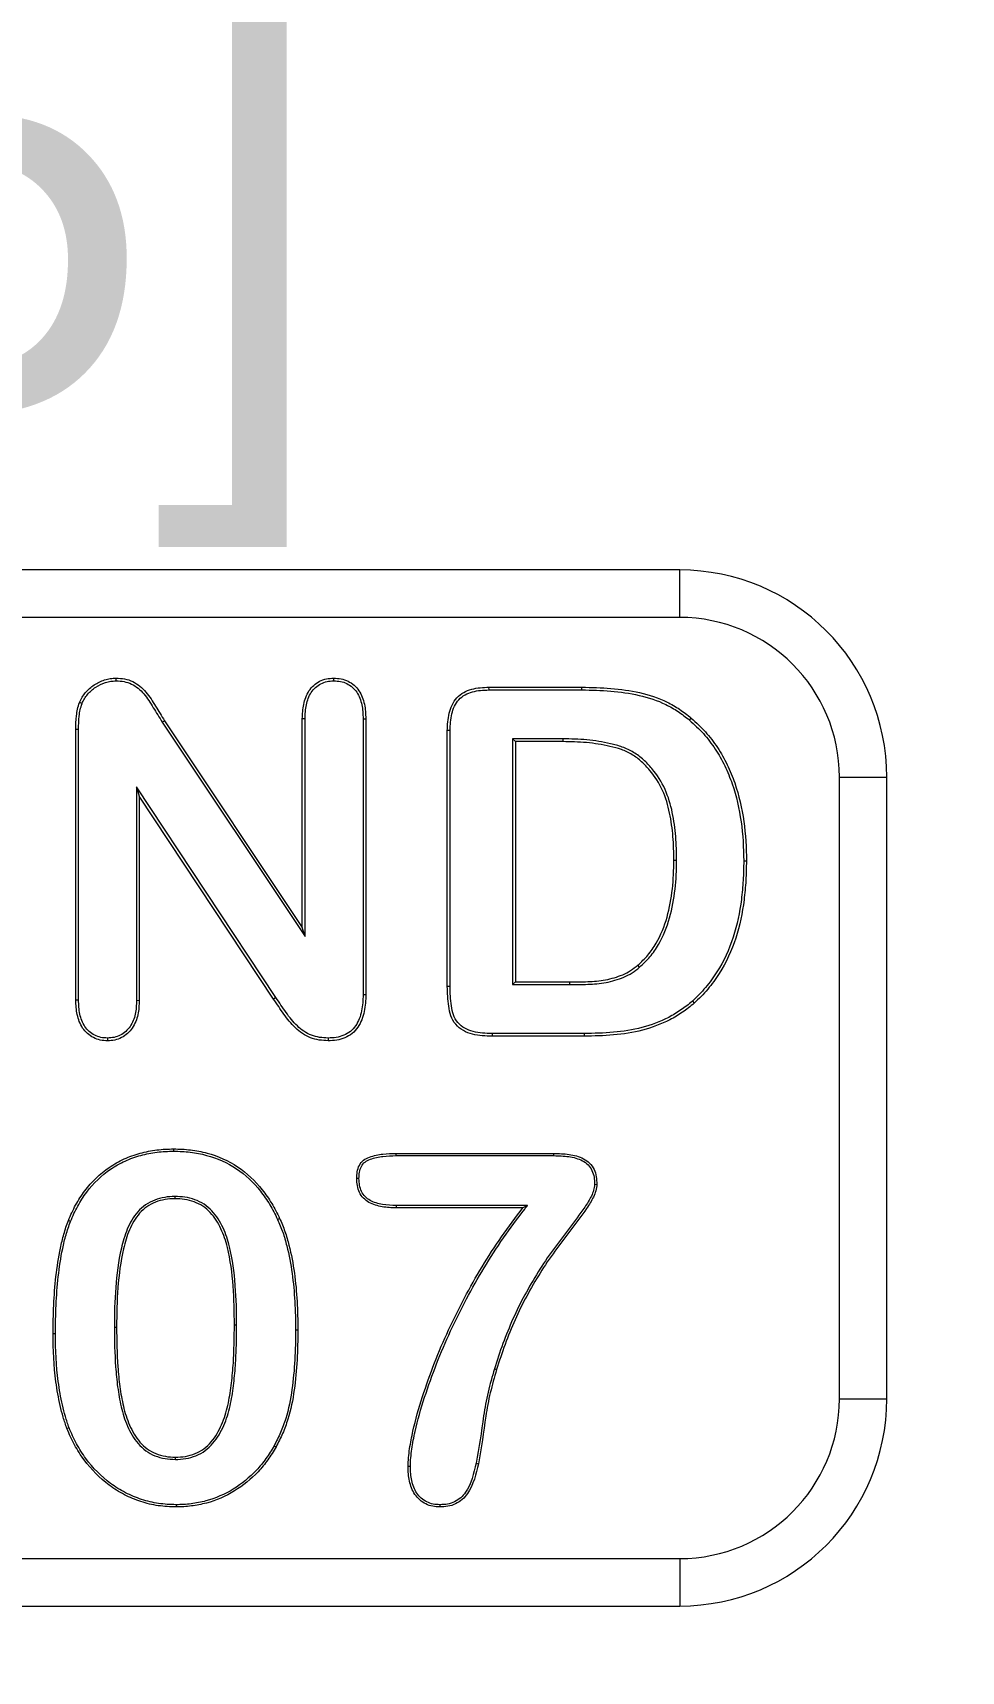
# Model space of a CAD drawing. Header units: millimetres. Extents: x 13 to 608, y 13 to 467.
# Drawn here: x 119.45 to 128.41, y 101.41 to 117.23 of the extents above; entities that cross this region are included whole.
import ezdxf

# ---------------------------------------------------------------- set-up
doc = ezdxf.new("R2010")
doc.units = ezdxf.units.MM
doc.header["$LTSCALE"] = 2.222222
for name, color, linetype, lineweight in [('Dimension (ANSI)', 7, 'Continuous', 9), ('Visible (ANSI)', 7, 'Continuous', 9), ('Visible Narrow (ANSI)', 7, 'Continuous', 9)]:
    doc.layers.add(name, color=color, linetype=linetype, lineweight=lineweight)
doc.styles.add('Note Text (ANSI)', font='arial.ttf')
doc.dimstyles.new('Default - mm (ANSI)', dxfattribs={"dimscale": 2.222222, "dimtxt": 2, "dimasz": 2, "dimexe": 3.175, "dimexo": 1, "dimgap": 0.8, "dimtad": 0, "dimtih": 1, "dimtoh": 1, "dimrnd": 1e-08, "dimzin": 4, "dimdsep": 46, "dimtxsty": 'Note Text (ANSI)', "dimblk": 'Filled-1', "dimcen": 0.09, "dimdle": 10, "dimclrd": 256, "dimclre": 256, "dimclrt": 256, "dimadec": 1, "dimazin": 0, "dimtfac": 1.524, "dimtofl": 0, "dimtmove": 0, "dimatfit": 3, "dimfxl": 1, "dimtolj": 1, "dimtzin": 0, "dimlwd": -1, "dimlwe": -1, "dimarcsym": 0})

# ---------------------------------------------------------------- blocks, each defined once
blk = doc.blocks.new('Filled-1')
at = {"color": 0}
for p, q in [((0, 0), (-1, 0.15)), ((-1, 0.15), (-1, -0.15)), ((-1, 0), (0, 0)), ((-1, -0.15), (0, 0))]:
    blk.add_line(p, q, dxfattribs=at)
at = {"color": 0, "flags": 128}
blk.add_lwpolyline([(-1, -0.15), (0, 0), (-1, 0.15), (-1, -0.15)], dxfattribs=at)
at = {"color": 0}
blk.add_solid([(-1, -0.15), (0, 0), (-1, 0.15), (-1, -0.15)], dxfattribs=at)
blk = doc.blocks.new('*D34')
at = {"layer": 'Defpoints', "color": 0, "transparency": 16777216}
for p in [(170.194, 133.044), (57.194, 81.044), (139.951, 81.044)]:
    blk.add_point(p, dxfattribs=at)
at = {"layer": 'Dimension (ANSI)', "transparency": 16777216}
for p, q in [((167.972, 133.044), (132.896, 133.044)), ((139.951, 128.599), (139.951, 114.1)), ((139.951, 85.488), (139.951, 96.754)), ((59.416, 81.044), (147.007, 81.044))]:
    blk.add_line(p, q, dxfattribs=at)
at = {"layer": 'Dimension (ANSI)', "transparency": 16777216, "xscale": 4.444444444444445, "yscale": 4.444444444444445, "zscale": 4.444444444444445}
for p, rotation in [((139.951, 133.044), 90), ((139.951, 81.044), 270)]:
    blk.add_blockref('Filled-1', p, dxfattribs=dict(at, rotation=rotation))
at = {"layer": 'Dimension (ANSI)', "transparency": 16777216, "char_height": 4.4444, "attachment_point": 5, "style": 'Note Text (ANSI)'}
for s, insert in [('\\A1; 52.00', (139.951, 109.474)), ('\\A1;[2.05]', (139.951, 100.801))]:
    blk.add_mtext(s, dxfattribs=dict(at, insert=insert))
blk = doc.blocks.new('*D35')
at = {"layer": 'Defpoints', "color": 0, "transparency": 16777216}
for p in [(170.194, 133.044), (170.194, 119.774), (57.194, 81.044)]:
    blk.add_point(p, dxfattribs=at)
at = {"layer": 'Dimension (ANSI)', "transparency": 16777216}
for p, q in [((170.194, 130.821), (170.194, 112.718)), ((57.194, 83.266), (57.194, 126.829)), ((61.639, 119.774), (102.587, 119.774)), ((165.75, 119.774), (126.561, 119.774))]:
    blk.add_line(p, q, dxfattribs=at)
at = {"layer": 'Dimension (ANSI)', "transparency": 16777216, "xscale": 4.444444444444445, "yscale": 4.444444444444445, "zscale": 4.444444444444445, "rotation": 180}
blk.add_blockref('Filled-1', (57.194, 119.774), dxfattribs=at)
at = {"layer": 'Dimension (ANSI)', "transparency": 16777216, "xscale": 4.444444444444445, "yscale": 4.444444444444445, "zscale": 4.444444444444445}
blk.add_blockref('Filled-1', (170.194, 119.774), dxfattribs=at)
at = {"layer": 'Dimension (ANSI)', "transparency": 16777216, "attachment_point": 5, "style": 'Note Text (ANSI)'}
for s, insert, char_height in [('\\A1; 113.00', (114.574, 123.822), 4.44444), ('\\A1;[4.45]', (114.574, 115.157), 4.4444)]:
    blk.add_mtext(s, dxfattribs=dict(at, insert=insert, char_height=char_height))

msp = doc.modelspace()

# ---------------------------------------------------------------- linework, layer by layer
at = {"layer": 'Visible (ANSI)'}
for p, q in [((125.694, 112.044), (101.694, 112.044)), ((120.252, 110.974), (120.252, 111)), ((122.353, 110.974), (122.353, 111)), ((123.852, 110.912), (124.75, 110.912)), ((123.853, 110.886), (123.852, 110.912)), ((123.853, 110.886), (124.75, 110.886)), ((119.923, 110.755), (119.898, 110.765)), ((120.698, 110.575), (120.72, 110.589)), ((120.698, 110.575), (122.077, 108.507)), ((120.72, 110.589), (122.05, 108.594)), ((122.05, 108.594), (122.05, 110.608)), ((122.077, 110.607), (122.05, 110.608)), ((122.077, 108.507), (122.077, 110.607)), ((122.637, 110.607), (122.663, 110.608)), ((122.637, 110.607), (122.637, 107.946)), ((122.663, 110.608), (122.663, 107.946)), ((125.788, 110.595), (125.805, 110.615)), ((119.863, 107.892), (119.863, 110.504)), ((119.889, 107.893), (119.889, 110.503)), ((123.45, 108.024), (123.45, 110.494)), ((123.477, 110.494), (123.45, 110.494)), ((123.477, 108.024), (123.477, 110.494)), ((124.08, 110.414), (124.08, 108.042)), ((124.565, 110.414), (124.08, 110.414)), ((124.08, 110.414), (124.107, 110.387)), ((124.565, 110.387), (124.107, 110.387)), ((124.107, 110.387), (124.107, 108.069)), ((120.449, 109.95), (120.475, 109.862)), ((120.449, 109.95), (120.449, 107.891)), ((121.795, 107.917), (120.449, 109.95)), ((127.694, 104.044), (127.694, 110.044)), ((121.773, 107.902), (120.475, 109.862)), ((120.475, 109.862), (120.475, 107.89)), ((125.664, 109.241), (125.638, 109.241)), ((126.312, 109.236), (126.338, 109.236)), ((122.077, 108.507), (122.05, 108.594)), ((125.307, 108.209), (125.289, 108.229)), ((124.08, 108.042), (124.107, 108.069)), ((124.08, 108.042), (124.632, 108.042)), ((124.107, 108.069), (124.632, 108.069)), ((119.889, 107.893), (119.863, 107.892)), ((120.449, 107.891), (120.475, 107.89)), ((122.637, 107.946), (122.663, 107.946)), ((125.816, 107.881), (125.833, 107.862)), ((124.773, 107.57), (123.883, 107.57)), ((124.773, 107.544), (123.883, 107.544)), ((120.169, 107.526), (120.169, 107.5)), ((122.3, 107.526), (122.3, 107.5)), ((120.809, 106.434), (120.809, 106.456)), ((122.957, 106.412), (124.479, 106.412)), ((122.957, 106.391), (124.478, 106.391)), ((124.478, 106.391), (124.479, 106.412)), ((122.597, 106.169), (122.575, 106.169)), ((120.819, 105.997), (120.819, 105.975)), ((124.872, 106.115), (124.894, 106.114)), ((122.957, 105.909), (122.957, 105.887)), ((124.223, 105.909), (122.957, 105.909)), ((124.179, 105.887), (122.957, 105.887)), ((124.223, 105.909), (124.179, 105.887)), ((119.812, 105.757), (119.791, 105.765)), ((121.811, 105.776), (121.831, 105.786)), ((123.905, 104.333), (123.926, 104.326)), ((119.798, 103.764), (119.777, 103.757)), ((121.778, 103.59), (121.797, 103.579)), ((120.824, 103.459), (120.824, 103.481)), ((123.093, 103.39), (123.071, 103.39)), ((123.728, 103.423), (123.75, 103.418)), ((120.832, 103.022), (120.832, 103)), ((123.379, 103.022), (123.379, 103)), ((101.694, 102.044), (125.694, 102.044))]:
    msp.add_line(p, q, dxfattribs=at)
for centre, start, end in [((125.694, 110.044), 0, 90), ((125.694, 104.044), 270, 0)]:
    msp.add_arc(centre, 2, start, end, dxfattribs=at)
for points, knots in [([(119.898, 110.765), (119.906, 110.782), (119.914, 110.799), (119.933, 110.831), (119.945, 110.846), (119.981, 110.889), (120.009, 110.914), (120.072, 110.955), (120.105, 110.972), (120.159, 110.989), (120.177, 110.993), (120.214, 110.998), (120.233, 110.999), (120.252, 111)], [0, 0, 0, 0, 0.0000557718, 0.0000557718, 0.0001115435, 0.0001115435, 0.0002230871, 0.0002230871, 0.0003346306, 0.0003346306, 0.0003904023, 0.0003904023, 0.0004461741, 0.0004461741, 0.0004461741, 0.0004461741]), ([(119.923, 110.755), (119.931, 110.772), (119.938, 110.787), (119.955, 110.816), (119.965, 110.83), (120, 110.871), (120.025, 110.893), (120.085, 110.932), (120.116, 110.948), (120.166, 110.964), (120.183, 110.968), (120.216, 110.972), (120.234, 110.973), (120.252, 110.974)], [0, 0, 0, 0, 0.0000507785, 0.0000507785, 0.0001028735, 0.0001028735, 0.0002070637, 0.0002070637, 0.0003112539, 0.0003112539, 0.000363349, 0.000363349, 0.0004144544, 0.0004144544, 0.0004144544, 0.0004144544]), ([(120.252, 111), (120.279, 110.999), (120.307, 110.998), (120.361, 110.988), (120.387, 110.978), (120.462, 110.943), (120.504, 110.906), (120.576, 110.823), (120.604, 110.776), (120.662, 110.682), (120.691, 110.636), (120.72, 110.589)], [0, 0, 0, 0, 0.000081824, 0.000081824, 0.000163648, 0.000163648, 0.0003272959, 0.0003272959, 0.0004909439, 0.0004909439, 0.0006545918, 0.0006545918, 0.0006545918, 0.0006545918]), ([(120.252, 110.974), (120.279, 110.973), (120.305, 110.971), (120.353, 110.962), (120.378, 110.954), (120.447, 110.921), (120.486, 110.887), (120.554, 110.808), (120.582, 110.761), (120.64, 110.669), (120.669, 110.622), (120.698, 110.575), (120.698, 110.575), (120.698, 110.575), (120.698, 110.575)], [0, 0, 0, 0, 0.0000773735, 0.0000773735, 0.0001557584, 0.0001557584, 0.0003125283, 0.0003125283, 0.0004692982, 0.0004692982, 0.0006260681, 0.0006260681, 0.0006260681, 0.000626499, 0.000626499, 0.000626499, 0.000626499]), ([(122.05, 110.608), (122.052, 110.654), (122.054, 110.701), (122.073, 110.793), (122.089, 110.838), (122.14, 110.916), (122.176, 110.949), (122.238, 110.98), (122.261, 110.988), (122.306, 110.998), (122.33, 110.999), (122.353, 111)], [0, 0, 0, 0, 0.0001391332, 0.0001391332, 0.0002782663, 0.0002782663, 0.0004173995, 0.0004173995, 0.0004869661, 0.0004869661, 0.0005565326, 0.0005565326, 0.0005565326, 0.0005565326]), ([(122.077, 110.607), (122.078, 110.654), (122.08, 110.699), (122.098, 110.785), (122.113, 110.827), (122.16, 110.898), (122.191, 110.927), (122.248, 110.956), (122.268, 110.963), (122.309, 110.971), (122.33, 110.973), (122.353, 110.974)], [0, 0, 0, 0, 0.0001292382, 0.0001292382, 0.0002588797, 0.0002588797, 0.0003885212, 0.0003885212, 0.000453342, 0.000453342, 0.0005169926, 0.0005169926, 0.0005169926, 0.0005169926]), ([(122.353, 111), (122.377, 110.999), (122.401, 110.998), (122.447, 110.989), (122.47, 110.981), (122.534, 110.95), (122.57, 110.918), (122.623, 110.84), (122.64, 110.795), (122.659, 110.702), (122.661, 110.655), (122.663, 110.608)], [0, 0, 0, 0, 0.0000702068, 0.0000702068, 0.0001404136, 0.0001404136, 0.0002808271, 0.0002808271, 0.0004212407, 0.0004212407, 0.0005616543, 0.0005616543, 0.0005616543, 0.0005616543]), ([(122.353, 110.974), (122.376, 110.973), (122.398, 110.971), (122.44, 110.964), (122.46, 110.957), (122.518, 110.929), (122.551, 110.9), (122.599, 110.828), (122.615, 110.787), (122.633, 110.7), (122.635, 110.654), (122.637, 110.607)], [0, 0, 0, 0, 0.0000638969, 0.0000638969, 0.0001289597, 0.0001289597, 0.0002590853, 0.0002590853, 0.0003892108, 0.0003892108, 0.0005189269, 0.0005189269, 0.0005189269, 0.0005189269]), ([(123.45, 110.494), (123.452, 110.55), (123.455, 110.606), (123.481, 110.715), (123.504, 110.769), (123.58, 110.851), (123.632, 110.878), (123.74, 110.908), (123.797, 110.911), (123.852, 110.912)], [0, 0, 0, 0, 0.0001668011, 0.0001668011, 0.0003336022, 0.0003336022, 0.0005004032, 0.0005004032, 0.0006672043, 0.0006672043, 0.0006672043, 0.0006672043]), ([(123.477, 110.494), (123.478, 110.55), (123.481, 110.603), (123.506, 110.706), (123.527, 110.755), (123.595, 110.829), (123.643, 110.853), (123.744, 110.882), (123.797, 110.884), (123.853, 110.886)], [0, 0, 0, 0, 0.0001569264, 0.0001569264, 0.0003142264, 0.0003142264, 0.0004715263, 0.0004715263, 0.0006284444, 0.0006284444, 0.0006284444, 0.0006284444]), ([(124.75, 110.912), (124.843, 110.911), (124.937, 110.909), (125.123, 110.893), (125.216, 110.88), (125.398, 110.84), (125.488, 110.81), (125.614, 110.748), (125.654, 110.725), (125.732, 110.673), (125.769, 110.644), (125.805, 110.615)], [0, 0, 0, 0, 0.000280527, 0.000280527, 0.000561055, 0.000561055, 0.000841582, 0.000841582, 0.000981846, 0.000981846, 0.00112211, 0.00112211, 0.00112211, 0.00112211]), ([(124.75, 110.886), (124.843, 110.885), (124.936, 110.883), (125.12, 110.867), (125.212, 110.854), (125.391, 110.814), (125.478, 110.785), (125.601, 110.725), (125.641, 110.703), (125.716, 110.652), (125.752, 110.624), (125.788, 110.595)], [0, 0, 0, 0, 0.000276004, 0.000276004, 0.000552192, 0.000552192, 0.000828381, 0.000828381, 0.000966475, 0.000966475, 0.001103774, 0.001103774, 0.001103774, 0.001103774]), ([(119.863, 110.504), (119.863, 110.548), (119.865, 110.592), (119.872, 110.658), (119.875, 110.68), (119.885, 110.723), (119.892, 110.744), (119.898, 110.765)], [0, 0, 0, 0, 0.0001325839, 0.0001325839, 0.0001988759, 0.0001988759, 0.0002651678, 0.0002651678, 0.0002651678, 0.0002651678]), ([(119.889, 110.503), (119.89, 110.548), (119.891, 110.59), (119.898, 110.654), (119.901, 110.675), (119.91, 110.715), (119.916, 110.734), (119.923, 110.755)], [0, 0, 0, 0, 0.0001283631, 0.0001283631, 0.0001926066, 0.0001926066, 0.0002554849, 0.0002554849, 0.0002554849, 0.0002554849]), ([(125.788, 110.595), (125.836, 110.553), (125.881, 110.51), (125.964, 110.418), (126.001, 110.368), (126.071, 110.264), (126.102, 110.209), (126.156, 110.097), (126.18, 110.038), (126.242, 109.861), (126.268, 109.738), (126.305, 109.489), (126.31, 109.363), (126.312, 109.236)], [0, 0, 0, 0, 0.000186071, 0.000186071, 0.000372932, 0.000372932, 0.000559794, 0.000559794, 0.000746655, 0.000746655, 0.001120377, 0.001120377, 0.001493792, 0.001493792, 0.001493792, 0.001493792]), ([(125.805, 110.615), (125.853, 110.573), (125.899, 110.529), (125.984, 110.434), (126.023, 110.383), (126.093, 110.277), (126.125, 110.222), (126.181, 110.107), (126.204, 110.048), (126.267, 109.868), (126.294, 109.743), (126.331, 109.491), (126.337, 109.363), (126.338, 109.236)], [0, 0, 0, 0, 0.000189564, 0.000189564, 0.000379127, 0.000379127, 0.000568691, 0.000568691, 0.000758254, 0.000758254, 0.001137382, 0.001137382, 0.001516509, 0.001516509, 0.001516509, 0.001516509]), ([(125.664, 109.241), (125.664, 109.241), (125.664, 109.241), (125.664, 109.241), (125.664, 109.318), (125.662, 109.396), (125.649, 109.549), (125.638, 109.627), (125.607, 109.779), (125.584, 109.854), (125.52, 109.999), (125.476, 110.066), (125.401, 110.157), (125.374, 110.186), (125.315, 110.239), (125.282, 110.263), (125.214, 110.304), (125.177, 110.322), (125.102, 110.348), (125.064, 110.358), (124.95, 110.384), (124.874, 110.397), (124.719, 110.411), (124.641, 110.413), (124.565, 110.414), (124.565, 110.414), (124.565, 110.414), (124.565, 110.414)], [0, 0, 0, 0, 0.000000298, 0.000000298, 0.000000298, 0.000233665, 0.000233665, 0.000467032, 0.000467032, 0.000700399, 0.000700399, 0.000933766, 0.000933766, 0.001050449, 0.001050449, 0.001167133, 0.001167133, 0.001283816, 0.001283816, 0.0014005, 0.0014005, 0.001633867, 0.001633867, 0.001867234, 0.001867234, 0.001867234, 0.001867413, 0.001867413, 0.001867413, 0.001867413]), ([(125.638, 109.241), (125.637, 109.318), (125.635, 109.394), (125.623, 109.547), (125.612, 109.623), (125.581, 109.772), (125.559, 109.846), (125.497, 109.986), (125.455, 110.051), (125.381, 110.139), (125.355, 110.167), (125.298, 110.219), (125.267, 110.241), (125.202, 110.281), (125.167, 110.298), (125.095, 110.323), (125.058, 110.333), (124.946, 110.359), (124.87, 110.37), (124.718, 110.385), (124.641, 110.386), (124.565, 110.387)], [0, 0, 0, 0, 0.000228419, 0.000228419, 0.000456837, 0.000456837, 0.000685256, 0.000685256, 0.000913675, 0.000913675, 0.001027884, 0.001027884, 0.001142093, 0.001142093, 0.001256303, 0.001256303, 0.001370512, 0.001370512, 0.00159893, 0.00159893, 0.001827349, 0.001827349, 0.001827349, 0.001827349]), ([(125.289, 108.229), (125.323, 108.26), (125.357, 108.292), (125.416, 108.362), (125.442, 108.401), (125.512, 108.52), (125.547, 108.606), (125.596, 108.783), (125.613, 108.874), (125.634, 109.057), (125.636, 109.149), (125.638, 109.241)], [0, 0, 0, 0, 0.000137265, 0.000137265, 0.00027453, 0.00027453, 0.000549061, 0.000549061, 0.000823591, 0.000823591, 0.001098122, 0.001098122, 0.001098122, 0.001098122]), ([(125.307, 108.209), (125.307, 108.21), (125.307, 108.21), (125.307, 108.21), (125.341, 108.241), (125.376, 108.273), (125.437, 108.347), (125.464, 108.387), (125.535, 108.509), (125.571, 108.597), (125.622, 108.778), (125.639, 108.87), (125.66, 109.055), (125.663, 109.149), (125.664, 109.241), (125.664, 109.241), (125.664, 109.241), (125.664, 109.241)], [0, 0, 0, 0, 0.000000628, 0.000000628, 0.000000628, 0.000140511, 0.000140511, 0.000280394, 0.000280394, 0.000560161, 0.000560161, 0.000839928, 0.000839928, 0.001119694, 0.001119694, 0.001119694, 0.001119991, 0.001119991, 0.001119991, 0.001119991]), ([(126.312, 109.236), (126.311, 109.173), (126.31, 109.111), (126.303, 108.987), (126.297, 108.925), (126.273, 108.74), (126.248, 108.617), (126.172, 108.381), (126.119, 108.268), (126.02, 108.112), (125.983, 108.062), (125.904, 107.967), (125.861, 107.925), (125.816, 107.881)], [0, 0, 0, 0, 0.000184698, 0.000184698, 0.000369704, 0.000369704, 0.000739715, 0.000739715, 0.001109727, 0.001109727, 0.001294733, 0.001294733, 0.001478842, 0.001478842, 0.001478842, 0.001478842]), ([(126.338, 109.236), (126.337, 109.173), (126.336, 109.11), (126.329, 108.985), (126.323, 108.922), (126.299, 108.735), (126.274, 108.611), (126.196, 108.371), (126.143, 108.256), (126.042, 108.097), (126.004, 108.046), (125.924, 107.949), (125.879, 107.905), (125.833, 107.862)], [0, 0, 0, 0, 0.00018766, 0.00018766, 0.000375321, 0.000375321, 0.000750642, 0.000750642, 0.001125963, 0.001125963, 0.001313623, 0.001313623, 0.001501284, 0.001501284, 0.001501284, 0.001501284]), ([(124.632, 108.069), (124.69, 108.069), (124.748, 108.069), (124.863, 108.073), (124.921, 108.078), (125.034, 108.099), (125.09, 108.115), (125.17, 108.149), (125.195, 108.162), (125.244, 108.193), (125.267, 108.211), (125.289, 108.229)], [0, 0, 0, 0, 0.0001733586, 0.0001733586, 0.0003467172, 0.0003467172, 0.0005200758, 0.0005200758, 0.0006067551, 0.0006067551, 0.0006934344, 0.0006934344, 0.0006934344, 0.0006934344]), ([(124.632, 108.042), (124.632, 108.042), (124.632, 108.042), (124.633, 108.042), (124.69, 108.043), (124.748, 108.043), (124.865, 108.047), (124.924, 108.051), (125.041, 108.074), (125.098, 108.09), (125.181, 108.126), (125.208, 108.139), (125.26, 108.171), (125.284, 108.191), (125.306, 108.209), (125.306, 108.209), (125.306, 108.209), (125.307, 108.209)], [0, 0, 0, 0, 0.0000000914, 0.0000000914, 0.0000000914, 0.0001778821, 0.0001778821, 0.0003556728, 0.0003556728, 0.0005334634, 0.0005334634, 0.0006223587, 0.0006223587, 0.0007112541, 0.0007112541, 0.0007112541, 0.0007118917, 0.0007118917, 0.0007118917, 0.0007118917]), ([(123.883, 107.544), (123.851, 107.544), (123.819, 107.545), (123.756, 107.551), (123.725, 107.556), (123.663, 107.571), (123.633, 107.582), (123.577, 107.614), (123.553, 107.635), (123.511, 107.683), (123.495, 107.711), (123.474, 107.771), (123.468, 107.803), (123.454, 107.897), (123.451, 107.961), (123.45, 108.024)], [0, 0, 0, 0, 0.0000943751, 0.0000943751, 0.0001887502, 0.0001887502, 0.0002831254, 0.0002831254, 0.0003775005, 0.0003775005, 0.0004718756, 0.0004718756, 0.0005662507, 0.0005662507, 0.000755001, 0.000755001, 0.000755001, 0.000755001]), ([(123.883, 107.57), (123.851, 107.57), (123.821, 107.571), (123.76, 107.577), (123.729, 107.582), (123.671, 107.596), (123.643, 107.606), (123.593, 107.635), (123.57, 107.654), (123.533, 107.698), (123.519, 107.722), (123.5, 107.777), (123.494, 107.807), (123.48, 107.899), (123.478, 107.961), (123.477, 108.024)], [0, 0, 0, 0, 0.0000889449, 0.0000889449, 0.0001780788, 0.0001780788, 0.0002672127, 0.0002672127, 0.0003563466, 0.0003563466, 0.0004454805, 0.0004454805, 0.0005346144, 0.0005346144, 0.0007126862, 0.0007126862, 0.0007126862, 0.0007126862]), ([(120.169, 107.5), (120.146, 107.501), (120.122, 107.502), (120.076, 107.512), (120.054, 107.52), (119.992, 107.552), (119.955, 107.584), (119.903, 107.662), (119.887, 107.707), (119.867, 107.798), (119.864, 107.846), (119.863, 107.892)], [0, 0, 0, 0, 0.000069607, 0.000069607, 0.000139214, 0.000139214, 0.0002784281, 0.0002784281, 0.0004176421, 0.0004176421, 0.0005568562, 0.0005568562, 0.0005568562, 0.0005568562]), ([(120.169, 107.526), (120.146, 107.527), (120.125, 107.528), (120.084, 107.537), (120.064, 107.544), (120.008, 107.573), (119.975, 107.602), (119.928, 107.673), (119.912, 107.715), (119.893, 107.801), (119.891, 107.846), (119.889, 107.893)], [0, 0, 0, 0, 0.000063255, 0.000063255, 0.0001276851, 0.0001276851, 0.0002565454, 0.0002565454, 0.0003854057, 0.0003854057, 0.000513881, 0.000513881, 0.000513881, 0.000513881]), ([(120.449, 107.891), (120.448, 107.844), (120.446, 107.8), (120.427, 107.714), (120.411, 107.673), (120.362, 107.603), (120.33, 107.573), (120.274, 107.544), (120.254, 107.537), (120.213, 107.529), (120.192, 107.527), (120.169, 107.526)], [0, 0, 0, 0, 0.0001289161, 0.0001289161, 0.0002582443, 0.0002582443, 0.0003875725, 0.0003875725, 0.0004522366, 0.0004522366, 0.0005157178, 0.0005157178, 0.0005157178, 0.0005157178]), ([(120.475, 107.89), (120.474, 107.844), (120.472, 107.797), (120.452, 107.706), (120.435, 107.661), (120.382, 107.584), (120.346, 107.552), (120.284, 107.52), (120.261, 107.512), (120.216, 107.502), (120.193, 107.501), (120.169, 107.5)], [0, 0, 0, 0, 0.0001388227, 0.0001388227, 0.0002776455, 0.0002776455, 0.0004164682, 0.0004164682, 0.0004858796, 0.0004858796, 0.0005552909, 0.0005552909, 0.0005552909, 0.0005552909]), ([(122.3, 107.5), (122.271, 107.501), (122.242, 107.503), (122.184, 107.511), (122.156, 107.518), (122.074, 107.55), (122.026, 107.585), (121.942, 107.665), (121.905, 107.71), (121.838, 107.805), (121.806, 107.854), (121.773, 107.902)], [0, 0, 0, 0, 0.000086624, 0.000086624, 0.0001732481, 0.0001732481, 0.0003464961, 0.0003464961, 0.0005197442, 0.0005197442, 0.0006929923, 0.0006929923, 0.0006929923, 0.0006929923]), ([(122.3, 107.526), (122.271, 107.528), (122.244, 107.529), (122.19, 107.537), (122.163, 107.543), (122.087, 107.573), (122.043, 107.605), (121.961, 107.682), (121.926, 107.726), (121.86, 107.82), (121.827, 107.869), (121.795, 107.917)], [0, 0, 0, 0, 0.0000826239, 0.0000826239, 0.0001663143, 0.0001663143, 0.000333695, 0.000333695, 0.0005010758, 0.0005010758, 0.0006682496, 0.0006682496, 0.0006682496, 0.0006682496]), ([(122.663, 107.946), (122.662, 107.891), (122.659, 107.836), (122.637, 107.729), (122.617, 107.676), (122.571, 107.608), (122.553, 107.588), (122.51, 107.553), (122.486, 107.539), (122.435, 107.518), (122.409, 107.511), (122.355, 107.502), (122.327, 107.501), (122.3, 107.5)], [0, 0, 0, 0, 0.0001619701, 0.0001619701, 0.0003239402, 0.0003239402, 0.0004049252, 0.0004049252, 0.0004859103, 0.0004859103, 0.0005668953, 0.0005668953, 0.0006478804, 0.0006478804, 0.0006478804, 0.0006478804]), ([(122.637, 107.946), (122.635, 107.891), (122.633, 107.839), (122.612, 107.737), (122.593, 107.687), (122.551, 107.625), (122.534, 107.606), (122.496, 107.575), (122.474, 107.563), (122.427, 107.543), (122.403, 107.536), (122.353, 107.528), (122.327, 107.527), (122.3, 107.526)], [0, 0, 0, 0, 0.0001515297, 0.0001515297, 0.0003033518, 0.0003033518, 0.0003792628, 0.0003792628, 0.0004551738, 0.0004551738, 0.0005310848, 0.0005310848, 0.0006059691, 0.0006059691, 0.0006059691, 0.0006059691]), ([(125.816, 107.881), (125.78, 107.851), (125.744, 107.823), (125.668, 107.771), (125.629, 107.747), (125.506, 107.684), (125.418, 107.651), (125.15, 107.581), (124.96, 107.572), (124.773, 107.57)], [0, 0, 0, 0, 0.000137773, 0.000137773, 0.000276441, 0.000276441, 0.000553778, 0.000553778, 0.001108308, 0.001108308, 0.001108308, 0.001108308]), ([(125.833, 107.862), (125.797, 107.831), (125.76, 107.802), (125.682, 107.749), (125.642, 107.724), (125.515, 107.66), (125.426, 107.627), (125.153, 107.554), (124.961, 107.546), (124.773, 107.544)], [0, 0, 0, 0, 0.000140963, 0.000140963, 0.000281925, 0.000281925, 0.000563851, 0.000563851, 0.001127702, 0.001127702, 0.001127702, 0.001127702]), ([(119.791, 105.765), (119.813, 105.815), (119.835, 105.866), (119.888, 105.962), (119.917, 106.008), (120.016, 106.139), (120.096, 106.216), (120.232, 106.309), (120.28, 106.336), (120.379, 106.382), (120.431, 106.4), (120.537, 106.429), (120.591, 106.44), (120.699, 106.453), (120.754, 106.455), (120.809, 106.456)], [0, 0, 0, 0, 0.000162455, 0.000162455, 0.00032491, 0.00032491, 0.00064982, 0.00064982, 0.000812275, 0.000812275, 0.00097473, 0.00097473, 0.001137185, 0.001137185, 0.00129964, 0.00129964, 0.00129964, 0.00129964]), ([(119.812, 105.757), (119.833, 105.807), (119.855, 105.856), (119.907, 105.95), (119.936, 105.996), (120.032, 106.124), (120.11, 106.2), (120.243, 106.291), (120.29, 106.316), (120.388, 106.362), (120.438, 106.379), (120.542, 106.408), (120.594, 106.418), (120.701, 106.431), (120.754, 106.433), (120.809, 106.434)], [0, 0, 0, 0, 0.000158722, 0.000158722, 0.000318062, 0.000318062, 0.000636741, 0.000636741, 0.00079608, 0.00079608, 0.000955419, 0.000955419, 0.001114759, 0.001114759, 0.001273674, 0.001273674, 0.001273674, 0.001273674]), ([(120.809, 106.456), (120.863, 106.455), (120.917, 106.453), (121.025, 106.44), (121.078, 106.43), (121.235, 106.387), (121.335, 106.343), (121.515, 106.222), (121.594, 106.147), (121.696, 106.02), (121.727, 105.975), (121.783, 105.883), (121.807, 105.834), (121.831, 105.786)], [0, 0, 0, 0, 0.000160654, 0.000160654, 0.000321308, 0.000321308, 0.000642615, 0.000642615, 0.000963923, 0.000963923, 0.001124577, 0.001124577, 0.001285231, 0.001285231, 0.001285231, 0.001285231]), ([(120.809, 106.434), (120.863, 106.433), (120.916, 106.431), (121.021, 106.419), (121.073, 106.408), (121.227, 106.366), (121.326, 106.323), (121.501, 106.206), (121.579, 106.132), (121.678, 106.007), (121.709, 105.963), (121.763, 105.872), (121.787, 105.825), (121.811, 105.776)], [0, 0, 0, 0, 0.000157286, 0.000157286, 0.000314997, 0.000314997, 0.000630418, 0.000630418, 0.00094584, 0.00094584, 0.001103551, 0.001103551, 0.001260714, 0.001260714, 0.001260714, 0.001260714]), ([(122.575, 106.169), (122.576, 106.191), (122.577, 106.213), (122.584, 106.256), (122.591, 106.277), (122.611, 106.316), (122.624, 106.333), (122.659, 106.36), (122.679, 106.37), (122.74, 106.392), (122.783, 106.401), (122.87, 106.411), (122.913, 106.412), (122.957, 106.412)], [0, 0, 0, 0, 0.0000644101, 0.0000644101, 0.0001288201, 0.0001288201, 0.0001932302, 0.0001932302, 0.0002576402, 0.0002576402, 0.0003864604, 0.0003864604, 0.0005152805, 0.0005152805, 0.0005152805, 0.0005152805]), ([(122.597, 106.169), (122.598, 106.191), (122.599, 106.211), (122.605, 106.25), (122.612, 106.269), (122.629, 106.303), (122.641, 106.318), (122.67, 106.341), (122.688, 106.35), (122.745, 106.37), (122.787, 106.379), (122.871, 106.389), (122.914, 106.39), (122.957, 106.391)], [0, 0, 0, 0, 0.0000599843, 0.0000599843, 0.0001208212, 0.0001208212, 0.000181658, 0.000181658, 0.0002424948, 0.0002424948, 0.0003641685, 0.0003641685, 0.0004856674, 0.0004856674, 0.0004856674, 0.0004856674]), ([(124.478, 106.391), (124.527, 106.39), (124.575, 106.388), (124.669, 106.375), (124.715, 106.363), (124.775, 106.331), (124.794, 106.318), (124.825, 106.287), (124.837, 106.269), (124.856, 106.228), (124.863, 106.206), (124.87, 106.162), (124.871, 106.139), (124.872, 106.115)], [0, 0, 0, 0, 0.0001384699, 0.0001384699, 0.0002771321, 0.0002771321, 0.0003464632, 0.0003464632, 0.0004157943, 0.0004157943, 0.0004851254, 0.0004851254, 0.0005529789, 0.0005529789, 0.0005529789, 0.0005529789]), ([(124.479, 106.412), (124.527, 106.411), (124.577, 106.41), (124.674, 106.396), (124.722, 106.384), (124.787, 106.35), (124.807, 106.335), (124.842, 106.301), (124.856, 106.28), (124.877, 106.236), (124.884, 106.212), (124.892, 106.163), (124.893, 106.139), (124.894, 106.114)], [0, 0, 0, 0, 0.0001469542, 0.0001469542, 0.0002939085, 0.0002939085, 0.0003673856, 0.0003673856, 0.0004408627, 0.0004408627, 0.0005143398, 0.0005143398, 0.0005878169, 0.0005878169, 0.0005878169, 0.0005878169]), ([(122.957, 105.887), (122.912, 105.888), (122.866, 105.89), (122.777, 105.906), (122.733, 105.918), (122.654, 105.962), (122.621, 105.996), (122.592, 106.057), (122.585, 106.079), (122.578, 106.124), (122.577, 106.146), (122.575, 106.169)], [0, 0, 0, 0, 0.0001345941, 0.0001345941, 0.0002691882, 0.0002691882, 0.0004037823, 0.0004037823, 0.0004710794, 0.0004710794, 0.0005383764, 0.0005383764, 0.0005383764, 0.0005383764]), ([(122.957, 105.909), (122.912, 105.91), (122.868, 105.912), (122.783, 105.927), (122.74, 105.939), (122.668, 105.979), (122.639, 106.009), (122.613, 106.065), (122.607, 106.085), (122.6, 106.126), (122.598, 106.147), (122.597, 106.169)], [0, 0, 0, 0, 0.0001260625, 0.0001260625, 0.0002523185, 0.0002523185, 0.0003785745, 0.0003785745, 0.0004417026, 0.0004417026, 0.0005039766, 0.0005039766, 0.0005039766, 0.0005039766]), ([(120.819, 105.997), (120.819, 105.997), (120.819, 105.997), (120.819, 105.997), (120.787, 105.996), (120.754, 105.994), (120.688, 105.983), (120.656, 105.975), (120.563, 105.939), (120.506, 105.899), (120.418, 105.799), (120.385, 105.742), (120.335, 105.621), (120.318, 105.559), (120.273, 105.372), (120.258, 105.245), (120.238, 104.991), (120.236, 104.864), (120.235, 104.737), (120.235, 104.737), (120.235, 104.737), (120.235, 104.737)], [0, 0, 0, 0, 0.000000601, 0.000000601, 0.000000601, 0.00009667, 0.00009667, 0.00019274, 0.00019274, 0.000384878, 0.000384878, 0.000577017, 0.000577017, 0.000769155, 0.000769155, 0.001153433, 0.001153433, 0.00153771, 0.00153771, 0.00153771, 0.001537824, 0.001537824, 0.001537824, 0.001537824]), ([(120.819, 105.975), (120.788, 105.974), (120.756, 105.973), (120.693, 105.962), (120.663, 105.954), (120.574, 105.92), (120.521, 105.882), (120.437, 105.787), (120.405, 105.732), (120.356, 105.615), (120.339, 105.554), (120.295, 105.369), (120.279, 105.243), (120.26, 104.99), (120.258, 104.863), (120.257, 104.737)], [0, 0, 0, 0, 0.00009405, 0.00009405, 0.0001881, 0.0001881, 0.0003762, 0.0003762, 0.0005643, 0.0005643, 0.0007524, 0.0007524, 0.0011286, 0.0011286, 0.001504799, 0.001504799, 0.001504799, 0.001504799]), ([(121.416, 104.755), (121.416, 104.882), (121.413, 105.008), (121.403, 105.135), (121.403, 105.137), (121.403, 105.139), (121.403, 105.141), (121.393, 105.266), (121.378, 105.39), (121.347, 105.512), (121.332, 105.574), (121.312, 105.636), (121.285, 105.694), (121.257, 105.753), (121.222, 105.809), (121.177, 105.857), (121.132, 105.906), (121.075, 105.943), (121.012, 105.966), (120.981, 105.977), (120.949, 105.985), (120.917, 105.99), (120.885, 105.995), (120.852, 105.996), (120.82, 105.997), (120.82, 105.997), (120.819, 105.997), (120.819, 105.997)], [0, 0, 0, 0, 0.000379278, 0.000379278, 0.000379278, 0.000385795, 0.000385795, 0.000385795, 0.000760203, 0.000760203, 0.000760203, 0.000953806, 0.000953806, 0.000953806, 0.001149746, 0.001149746, 0.001149746, 0.001348008, 0.001348008, 0.001348008, 0.001446172, 0.001446172, 0.001446172, 0.001542595, 0.001542595, 0.001542595, 0.00154318, 0.00154318, 0.00154318, 0.00154318]), ([(121.394, 104.755), (121.394, 104.881), (121.391, 105.007), (121.372, 105.258), (121.357, 105.384), (121.311, 105.567), (121.291, 105.628), (121.238, 105.742), (121.204, 105.796), (121.118, 105.888), (121.064, 105.924), (120.975, 105.956), (120.945, 105.964), (120.882, 105.973), (120.851, 105.974), (120.819, 105.975)], [0, 0, 0, 0, 0.000377163, 0.000377163, 0.000754326, 0.000754326, 0.000942908, 0.000942908, 0.001131489, 0.001131489, 0.001320071, 0.001320071, 0.001414362, 0.001414362, 0.001508652, 0.001508652, 0.001508652, 0.001508652]), ([(124.872, 106.115), (124.87, 106.094), (124.868, 106.075), (124.858, 106.038), (124.85, 106.019), (124.823, 105.964), (124.801, 105.929), (124.729, 105.824), (124.677, 105.757), (124.6, 105.654), (124.575, 105.62), (124.523, 105.552), (124.497, 105.518), (124.421, 105.413), (124.373, 105.342), (124.237, 105.123), (124.154, 104.972), (124.049, 104.737), (124.017, 104.657), (123.957, 104.496), (123.931, 104.414), (123.905, 104.333), (123.905, 104.333), (123.905, 104.333), (123.905, 104.333)], [0, 0, 0, 0, 0.000062067, 0.000062067, 0.000125665, 0.000125665, 0.000252861, 0.000252861, 0.000507253, 0.000507253, 0.000634449, 0.000634449, 0.000761645, 0.000761645, 0.001016037, 0.001016037, 0.001524822, 0.001524822, 0.001779214, 0.001779214, 0.002033606, 0.002033606, 0.002033606, 0.002033884, 0.002033884, 0.002033884, 0.002033884]), ([(124.894, 106.114), (124.892, 106.093), (124.89, 106.072), (124.878, 106.031), (124.87, 106.011), (124.842, 105.953), (124.819, 105.917), (124.747, 105.811), (124.694, 105.744), (124.618, 105.641), (124.592, 105.606), (124.541, 105.538), (124.515, 105.505), (124.439, 105.401), (124.391, 105.33), (124.256, 105.112), (124.173, 104.963), (124.069, 104.728), (124.037, 104.649), (123.978, 104.489), (123.952, 104.407), (123.926, 104.326)], [0, 0, 0, 0, 0.000063563, 0.000063563, 0.000127127, 0.000127127, 0.000254254, 0.000254254, 0.000508507, 0.000508507, 0.000635634, 0.000635634, 0.000762761, 0.000762761, 0.001017015, 0.001017015, 0.001525522, 0.001525522, 0.001779776, 0.001779776, 0.002034029, 0.002034029, 0.002034029, 0.002034029]), ([(123.071, 103.39), (123.072, 103.419), (123.073, 103.448), (123.078, 103.505), (123.082, 103.534), (123.095, 103.619), (123.106, 103.676), (123.143, 103.845), (123.175, 103.956), (123.282, 104.284), (123.365, 104.5), (123.56, 104.917), (123.667, 105.122), (123.846, 105.417), (123.909, 105.514), (124.04, 105.703), (124.109, 105.796), (124.179, 105.887)], [0, 0, 0, 0, 0.000086195, 0.000086195, 0.00017239, 0.00017239, 0.000344779, 0.000344779, 0.000689558, 0.000689558, 0.001379116, 0.001379116, 0.002068674, 0.002068674, 0.002413453, 0.002413453, 0.002758232, 0.002758232, 0.002758232, 0.002758232]), ([(123.093, 103.39), (123.094, 103.419), (123.095, 103.447), (123.1, 103.503), (123.103, 103.531), (123.116, 103.615), (123.127, 103.672), (123.164, 103.839), (123.195, 103.949), (123.303, 104.277), (123.385, 104.491), (123.579, 104.907), (123.686, 105.111), (123.864, 105.406), (123.927, 105.502), (124.058, 105.691), (124.127, 105.782), (124.197, 105.874), (124.205, 105.886), (124.214, 105.898), (124.223, 105.909)], [0, 0, 0, 0, 0.00008506, 0.00008506, 0.000170855, 0.000170855, 0.000342446, 0.000342446, 0.000685628, 0.000685628, 0.001371992, 0.001371992, 0.002058355, 0.002058355, 0.002401537, 0.002401537, 0.002744719, 0.002744719, 0.002744719, 0.002788403, 0.002788403, 0.002788403, 0.002788403]), ([(119.644, 104.671), (119.645, 104.855), (119.651, 105.041), (119.682, 105.316), (119.696, 105.408), (119.724, 105.544), (119.735, 105.589), (119.76, 105.678), (119.775, 105.722), (119.791, 105.765)], [0, 0, 0, 0, 0.000555535, 0.000555535, 0.000833303, 0.000833303, 0.000972187, 0.000972187, 0.001111071, 0.001111071, 0.001111071, 0.001111071]), ([(119.666, 104.671), (119.667, 104.855), (119.673, 105.04), (119.704, 105.313), (119.717, 105.404), (119.746, 105.539), (119.756, 105.584), (119.781, 105.671), (119.796, 105.714), (119.812, 105.757)], [0, 0, 0, 0, 0.000551656, 0.000551656, 0.000827557, 0.000827557, 0.000965507, 0.000965507, 0.001102825, 0.001102825, 0.001102825, 0.001102825]), ([(121.811, 105.776), (121.829, 105.734), (121.847, 105.693), (121.876, 105.609), (121.888, 105.565), (121.923, 105.433), (121.939, 105.344), (121.964, 105.164), (121.972, 105.074), (121.983, 104.892), (121.984, 104.801), (121.985, 104.71)], [0, 0, 0, 0, 0.000135406, 0.000135406, 0.000271369, 0.000271369, 0.000543296, 0.000543296, 0.000815223, 0.000815223, 0.001086963, 0.001086963, 0.001086963, 0.001086963]), ([(121.831, 105.786), (121.849, 105.744), (121.867, 105.701), (121.897, 105.615), (121.909, 105.571), (121.944, 105.438), (121.961, 105.348), (121.986, 105.167), (121.994, 105.075), (122.005, 104.893), (122.006, 104.801), (122.007, 104.71)], [0, 0, 0, 0, 0.00013706, 0.00013706, 0.000274121, 0.000274121, 0.000548242, 0.000548242, 0.000822363, 0.000822363, 0.001096484, 0.001096484, 0.001096484, 0.001096484]), ([(120.235, 104.737), (120.235, 104.737), (120.235, 104.737), (120.235, 104.737), (120.235, 104.608), (120.238, 104.48), (120.252, 104.287), (120.258, 104.223), (120.276, 104.095), (120.286, 104.031), (120.316, 103.904), (120.335, 103.842), (120.388, 103.721), (120.421, 103.663), (120.487, 103.587), (120.511, 103.564), (120.567, 103.523), (120.596, 103.507), (120.659, 103.482), (120.692, 103.473), (120.757, 103.462), (120.792, 103.46), (120.824, 103.459), (120.824, 103.459), (120.824, 103.459), (120.824, 103.459)], [0, 0, 0, 0, 0.000000115, 0.000000115, 0.000000115, 0.000392215, 0.000392215, 0.000588265, 0.000588265, 0.000784315, 0.000784315, 0.000980365, 0.000980365, 0.001176416, 0.001176416, 0.001274441, 0.001274441, 0.001372466, 0.001372466, 0.001470491, 0.001470491, 0.001568516, 0.001568516, 0.001568516, 0.001568918, 0.001568918, 0.001568918, 0.001568918]), ([(120.257, 104.737), (120.257, 104.609), (120.26, 104.481), (120.274, 104.289), (120.28, 104.225), (120.297, 104.098), (120.308, 104.035), (120.337, 103.91), (120.356, 103.849), (120.408, 103.731), (120.44, 103.675), (120.503, 103.602), (120.526, 103.58), (120.578, 103.542), (120.606, 103.527), (120.666, 103.503), (120.697, 103.495), (120.76, 103.483), (120.792, 103.482), (120.824, 103.481)], [0, 0, 0, 0, 0.000383705, 0.000383705, 0.000575558, 0.000575558, 0.00076741, 0.00076741, 0.000959263, 0.000959263, 0.001151116, 0.001151116, 0.001247042, 0.001247042, 0.001342968, 0.001342968, 0.001438894, 0.001438894, 0.001534821, 0.001534821, 0.001534821, 0.001534821]), ([(120.824, 103.459), (120.824, 103.459), (120.824, 103.459), (120.824, 103.459), (120.857, 103.46), (120.891, 103.461), (120.958, 103.473), (120.991, 103.482), (121.087, 103.52), (121.143, 103.563), (121.231, 103.666), (121.265, 103.725), (121.318, 103.847), (121.337, 103.911), (121.367, 104.04), (121.377, 104.105), (121.393, 104.234), (121.4, 104.299), (121.409, 104.43), (121.411, 104.495), (121.415, 104.625), (121.416, 104.69), (121.416, 104.755)], [0, 0, 0, 0, 0.000000401, 0.000000401, 0.000000401, 0.00009938, 0.00009938, 0.000198359, 0.000198359, 0.000396317, 0.000396317, 0.000594276, 0.000594276, 0.000792234, 0.000792234, 0.000990192, 0.000990192, 0.001188151, 0.001188151, 0.001386109, 0.001386109, 0.001584067, 0.001584067, 0.001584067, 0.001584067]), ([(120.824, 103.481), (120.856, 103.482), (120.889, 103.483), (120.953, 103.494), (120.985, 103.503), (121.075, 103.539), (121.129, 103.579), (121.213, 103.678), (121.245, 103.735), (121.297, 103.854), (121.316, 103.917), (121.345, 104.044), (121.355, 104.108), (121.371, 104.237), (121.378, 104.301), (121.387, 104.431), (121.389, 104.496), (121.393, 104.626), (121.394, 104.69), (121.394, 104.755)], [0, 0, 0, 0, 0.000096891, 0.000096891, 0.000193782, 0.000193782, 0.000387564, 0.000387564, 0.000581345, 0.000581345, 0.000775127, 0.000775127, 0.000968909, 0.000968909, 0.001162691, 0.001162691, 0.001356472, 0.001356472, 0.001550254, 0.001550254, 0.001550254, 0.001550254]), ([(121.985, 104.71), (121.984, 104.613), (121.983, 104.516), (121.972, 104.324), (121.963, 104.228), (121.936, 104.038), (121.918, 103.944), (121.875, 103.807), (121.858, 103.762), (121.821, 103.675), (121.8, 103.633), (121.778, 103.59)], [0, 0, 0, 0, 0.000288891, 0.000288891, 0.00057797, 0.00057797, 0.000867048, 0.000867048, 0.001011587, 0.001011587, 0.001155302, 0.001155302, 0.001155302, 0.001155302]), ([(122.007, 104.71), (122.006, 104.613), (122.005, 104.516), (121.994, 104.322), (121.985, 104.226), (121.958, 104.034), (121.939, 103.939), (121.895, 103.8), (121.879, 103.754), (121.841, 103.665), (121.819, 103.622), (121.797, 103.579)], [0, 0, 0, 0, 0.00029166, 0.00029166, 0.000583321, 0.000583321, 0.000874981, 0.000874981, 0.001020811, 0.001020811, 0.001166642, 0.001166642, 0.001166642, 0.001166642]), ([(119.777, 103.757), (119.765, 103.793), (119.752, 103.83), (119.731, 103.904), (119.721, 103.942), (119.695, 104.055), (119.682, 104.131), (119.651, 104.361), (119.645, 104.516), (119.644, 104.671)], [0, 0, 0, 0, 0.0001158708, 0.0001158708, 0.0002317416, 0.0002317416, 0.0004634832, 0.0004634832, 0.0009269665, 0.0009269665, 0.0009269665, 0.0009269665]), ([(119.798, 103.764), (119.785, 103.801), (119.773, 103.837), (119.752, 103.91), (119.743, 103.947), (119.717, 104.059), (119.704, 104.134), (119.673, 104.363), (119.667, 104.516), (119.666, 104.671)], [0, 0, 0, 0, 0.0001142653, 0.0001142653, 0.0002292433, 0.0002292433, 0.0004591992, 0.0004591992, 0.0009189652, 0.0009189652, 0.0009189652, 0.0009189652]), ([(123.905, 104.333), (123.905, 104.332), (123.905, 104.332), (123.905, 104.332), (123.883, 104.258), (123.862, 104.184), (123.825, 104.032), (123.812, 103.956), (123.777, 103.725), (123.759, 103.573), (123.728, 103.423)], [0, 0, 0, 0, 0.0000002798, 0.0000002798, 0.0000002798, 0.0002320643, 0.0002320643, 0.0004638489, 0.0004638489, 0.00092715, 0.00092715, 0.00092715, 0.00092715]), ([(123.926, 104.326), (123.904, 104.252), (123.883, 104.178), (123.847, 104.028), (123.834, 103.952), (123.799, 103.723), (123.78, 103.57), (123.75, 103.418)], [0, 0, 0, 0, 0.0002312915, 0.0002312915, 0.0004625829, 0.0004625829, 0.0009251659, 0.0009251659, 0.0009251659, 0.0009251659]), ([(120.832, 103), (120.774, 103.001), (120.716, 103.004), (120.602, 103.021), (120.546, 103.034), (120.437, 103.07), (120.383, 103.092), (120.281, 103.145), (120.232, 103.176), (120.093, 103.279), (120.012, 103.362), (119.909, 103.501), (119.878, 103.55), (119.823, 103.651), (119.8, 103.704), (119.777, 103.757)], [0, 0, 0, 0, 0.000171651, 0.000171651, 0.000343301, 0.000343301, 0.000514952, 0.000514952, 0.000686603, 0.000686603, 0.001029904, 0.001029904, 0.001201555, 0.001201555, 0.001373205, 0.001373205, 0.001373205, 0.001373205]), ([(120.832, 103.022), (120.774, 103.023), (120.718, 103.026), (120.607, 103.042), (120.552, 103.055), (120.444, 103.091), (120.392, 103.112), (120.292, 103.164), (120.244, 103.194), (120.108, 103.295), (120.028, 103.376), (119.927, 103.513), (119.897, 103.561), (119.843, 103.66), (119.82, 103.712), (119.798, 103.764)], [0, 0, 0, 0, 0.000168163, 0.000168163, 0.000336713, 0.000336713, 0.000505262, 0.000505262, 0.000673811, 0.000673811, 0.00101091, 0.00101091, 0.00117946, 0.00117946, 0.001347308, 0.001347308, 0.001347308, 0.001347308]), ([(121.778, 103.59), (121.752, 103.548), (121.727, 103.507), (121.671, 103.428), (121.64, 103.391), (121.541, 103.285), (121.465, 103.223), (121.301, 103.122), (121.211, 103.084), (121.072, 103.046), (121.024, 103.037), (120.928, 103.024), (120.881, 103.022), (120.832, 103.022)], [0, 0, 0, 0, 0.0001426, 0.0001426, 0.000286007, 0.000286007, 0.000572819, 0.000572819, 0.000859631, 0.000859631, 0.001003037, 0.001003037, 0.001146061, 0.001146061, 0.001146061, 0.001146061]), ([(121.797, 103.579), (121.771, 103.537), (121.745, 103.495), (121.688, 103.415), (121.657, 103.376), (121.555, 103.269), (121.478, 103.206), (121.31, 103.103), (121.219, 103.063), (121.076, 103.025), (121.028, 103.016), (120.93, 103.003), (120.881, 103), (120.832, 103)], [0, 0, 0, 0, 0.000146116, 0.000146116, 0.000292231, 0.000292231, 0.000584462, 0.000584462, 0.000876694, 0.000876694, 0.001022809, 0.001022809, 0.001168925, 0.001168925, 0.001168925, 0.001168925]), ([(123.379, 103), (123.356, 103.001), (123.332, 103.002), (123.286, 103.011), (123.264, 103.019), (123.201, 103.05), (123.164, 103.082), (123.111, 103.16), (123.095, 103.205), (123.075, 103.296), (123.073, 103.343), (123.071, 103.39)], [0, 0, 0, 0, 0.0000695879, 0.0000695879, 0.0001391758, 0.0001391758, 0.0002783517, 0.0002783517, 0.0004175275, 0.0004175275, 0.0005567033, 0.0005567033, 0.0005567033, 0.0005567033]), ([(123.379, 103.022), (123.356, 103.023), (123.334, 103.024), (123.293, 103.032), (123.272, 103.04), (123.214, 103.068), (123.18, 103.098), (123.131, 103.169), (123.116, 103.211), (123.097, 103.299), (123.094, 103.343), (123.093, 103.39)], [0, 0, 0, 0, 0.0000644255, 0.0000644255, 0.0001297285, 0.0001297285, 0.0002603344, 0.0002603344, 0.0003909403, 0.0003909403, 0.0005208601, 0.0005208601, 0.0005208601, 0.0005208601]), ([(123.728, 103.423), (123.706, 103.325), (123.682, 103.222), (123.599, 103.103), (123.563, 103.071), (123.498, 103.04), (123.475, 103.032), (123.429, 103.024), (123.405, 103.023), (123.379, 103.022)], [0, 0, 0, 0, 0.0002912914, 0.0002912914, 0.0004370659, 0.0004370659, 0.0005099531, 0.0005099531, 0.0005819475, 0.0005819475, 0.0005819475, 0.0005819475]), ([(123.75, 103.418), (123.728, 103.319), (123.703, 103.215), (123.616, 103.088), (123.576, 103.053), (123.506, 103.019), (123.481, 103.011), (123.431, 103.002), (123.405, 103.001), (123.379, 103)], [0, 0, 0, 0, 0.0003060285, 0.0003060285, 0.0004590427, 0.0004590427, 0.0005355499, 0.0005355499, 0.000612057, 0.000612057, 0.000612057, 0.000612057])]:
    msp.add_open_spline(points, degree=3, knots=knots, dxfattribs=at)
at = {"layer": 'Visible Narrow (ANSI)'}
for p, q in [((125.694, 111.585), (125.694, 112.044)), ((125.694, 111.585), (101.694, 111.585)), ((124.75, 110.886), (124.75, 110.912)), ((119.889, 110.503), (119.863, 110.504)), ((124.565, 110.414), (124.565, 110.387)), ((127.236, 104.044), (127.236, 110.044)), ((127.236, 110.044), (127.694, 110.044)), ((123.477, 108.024), (123.45, 108.024)), ((124.632, 108.042), (124.632, 108.069)), ((121.795, 107.917), (121.773, 107.902)), ((123.883, 107.57), (123.883, 107.544)), ((124.773, 107.57), (124.773, 107.544)), ((122.957, 106.391), (122.957, 106.412)), ((120.235, 104.737), (120.257, 104.737)), ((121.416, 104.755), (121.394, 104.755)), ((121.985, 104.71), (122.007, 104.71)), ((119.666, 104.671), (119.644, 104.671)), ((127.236, 104.044), (127.694, 104.044)), ((101.694, 102.502), (125.694, 102.502)), ((125.694, 102.502), (125.694, 102.044))]:
    msp.add_line(p, q, dxfattribs=at)
for centre, start, end in [((125.694, 110.044), 0, 90), ((125.694, 104.044), 270, 0)]:
    msp.add_arc(centre, 1.542, start, end, dxfattribs=at)

# ---------------------------------------------------------------- dimensions: what is measured, and where the dimension line sits
at = {"layer": 'Dimension (ANSI)'}
for base, p1, p2, angle, text, override, picture, middle in [((139.951, 81.044), (170.194, 133.044), (57.194, 81.044), 90, ' <>\\X[2.05]', {"dimgap": 0.8, "dimdec": 2, "dimpost": '\\X', "dimtol": 0, "dimlim": 0, "dimtp": 0, "dimtm": 0, "dimtdec": 2, "dimatfit": 1}, '*D34', (139.951, 105.427)), ((170.194, 119.774), (57.194, 81.044), (170.194, 133.044), 180, ' <>\\X[4.45]', {"dimgap": 0.8, "dimtih": 0, "dimtoh": 0, "dimdec": 2, "dimpost": '\\X', "dimtol": 0, "dimlim": 0, "dimtp": 0, "dimtm": 0, "dimtdec": 2, "dimatfit": 1}, '*D35', (114.574, 119.774))]:
    dim = msp.add_linear_dim(base=base, p1=p1, p2=p2, angle=angle, text=text, dimstyle='Default - mm (ANSI)', override=override, dxfattribs=at)
    dim.commit()
    dim.dimension.update_dxf_attribs({"geometry": picture, "text_midpoint": middle, "dimtype": 160})

doc.saveas('drawing.dxf')
